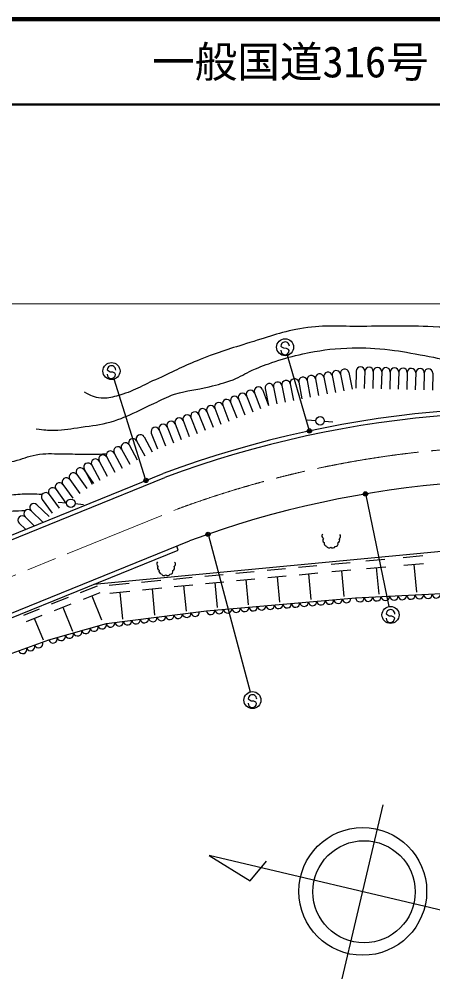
# Model space of a CAD drawing. Units: millimetres, scale not verified. Extents: x 40000 to 680000, y 20000 to 380000.
# Drawn here: x 201138 to 249689, y 267354 to 380000 of the extents above; entities that cross this region are included whole.
import ezdxf
from ezdxf.enums import TextEntityAlignment as Align

# ---------------------------------------------------------------- set-up
doc = ezdxf.new("R2010")
doc.units = ezdxf.units.MM
doc.header["$LTSCALE"] = 1000
doc.header["$PDMODE"] = 32
doc.header["$PDSIZE"] = 500
doc.linetypes.add('CHAIN', pattern=[18.5, 12, -1.5, 3.5, -1.5])
for name, color, linetype, lineweight in [('M-BGD', 7, 'Continuous', 25), ('M-BMK', 2, 'CHAIN', 13), ('M-STR-HTXT', 7, 'Continuous', 13), ('M-STR-STRC', 7, 'Continuous', 25), ('M-TTL', 2, 'Continuous', 140), ('M-TTL-LINE', 7, 'Continuous', 50)]:
    doc.layers.add(name, color=color, linetype=linetype, lineweight=lineweight)
doc.layers.add('M-TTL-TXT', color=7, linetype='Continuous')
doc.styles.add('ＭＳ ゴシック', font='')
doc.styles.get('ＭＳ ゴシック').set_extended_font_data('MS Gothic')

msp = doc.modelspace()

# ---------------------------------------------------------------- linework, layer by layer
at = {"layer": 'M-BGD'}
for p, q in [((236890, 337967), (237271, 336003)), ((237872, 338157), (238253, 336194)), ((238854, 338347), (239234, 336384)), ((239835, 338538), (240216, 336574)), ((240693, 338692), (240638, 336693)), ((241692, 338665), (241637, 336665)), ((242692, 338637), (242637, 336638)), ((243691, 338610), (243637, 336611)), ((244691, 338582), (244636, 336583)), ((245691, 338555), (245636, 336556)), ((246690, 338528), (246636, 336528)), ((247690, 338500), (247635, 336501)), ((248690, 338473), (248635, 336473)), ((249689, 338445), (249634, 336446)), ((231000, 336824), (231381, 334861)), ((231982, 337014), (232363, 335051)), ((232963, 337205), (233344, 335241)), ((233945, 337395), (234326, 335432)), ((234927, 337586), (235308, 335622)), ((235908, 337776), (236289, 335813)), ((227822, 335784), (228549, 333921)), ((228753, 336148), (229481, 334285)), ((229684, 336512), (230412, 334649)), ((230018, 336634), (230399, 334670)), ((225027, 334692), (225755, 332829)), ((225959, 335056), (226687, 333193)), ((226890, 335420), (227618, 333557)), ((222233, 333600), (222961, 331738)), ((223164, 333964), (223892, 332102)), ((224096, 334328), (224824, 332465)), ((219439, 332509), (220167, 330646)), ((220370, 332873), (221098, 331010)), ((221302, 333237), (222029, 331374)), ((234960, 332970), (235956, 332886)), ((236953, 332801), (237949, 332716)), ((216644, 331417), (217372, 329554)), ((217576, 331781), (218304, 329918)), ((218507, 332145), (219235, 330282)), ((214925, 330493), (215876, 328733)), ((215805, 330968), (216755, 329208)), ((212286, 329068), (213236, 327308)), ((213165, 329543), (214116, 327783)), ((214045, 330018), (214996, 328258)), ((210526, 328118), (211476, 326358)), ((211406, 328593), (212356, 326833)), ((187243, 314164), (218039, 326674)), ((208710, 327133), (209876, 325508)), ((208766, 327168), (209716, 325408)), ((209646, 327643), (210596, 325883)), ((187431, 313701), (218220, 326208)), ((207085, 325967), (208251, 324342)), ((207898, 326550), (209063, 324925)), ((205460, 324802), (206625, 323177)), ((206272, 325385), (207438, 323759)), ((203835, 323636), (205000, 322011)), ((204647, 324219), (205813, 322594)), ((205696, 323299), (206692, 323214)), ((202525, 322288), (203925, 320940)), ((203219, 323009), (204659, 321621)), ((207689, 323130), (208685, 323045)), ((201831, 321568), (202911, 320528)), ((201138, 320848), (201897, 320117)), ((190442, 306289), (221116, 318749)), ((190630, 305826), (219817, 317682)), ((219817, 317682), (219629, 318145)), ((250699, 317499), (209894, 313651)), ((241840, 316413), (244076, 316624)), ((246206, 316824), (248527, 317043)), ((230233, 315318), (232408, 315523)), ((233905, 315664), (236094, 315871)), ((237771, 316029), (239973, 316237)), ((241924, 315518), (244161, 315729)), ((243043, 315624), (243338, 312493)), ((246294, 315896), (248614, 316115)), ((247454, 316006), (247762, 312737)), ((219252, 314282), (221456, 314490)), ((222931, 314629), (225078, 314832)), ((226575, 314973), (228736, 315177)), ((226657, 314109), (228817, 314313)), ((230315, 314448), (232490, 314653)), ((231403, 314551), (231685, 311561)), ((233988, 314789), (236176, 314995)), ((235082, 314892), (235366, 311881)), ((237854, 315148), (240056, 315356)), ((238955, 315252), (239241, 312218)), ((208348, 312695), (210322, 313497)), ((211708, 313571), (214037, 313791)), ((215511, 313930), (217777, 314143)), ((215597, 313023), (217863, 313237)), ((219335, 313401), (221539, 313609)), ((220437, 313505), (220719, 310513)), ((223012, 313771), (225159, 313973)), ((224086, 313872), (224363, 310927)), ((227737, 314211), (228017, 311243)), ((204945, 311371), (206920, 312173)), ((208669, 311906), (210643, 312708)), ((209656, 312307), (210794, 309506)), ((211796, 312639), (214125, 312859)), ((212961, 312749), (213261, 309559)), ((216730, 313130), (217021, 310040)), ((223122, 310568), (240625, 312086)), ((240625, 312086), (261280, 313096)), ((205266, 310581), (207240, 311383)), ((206253, 310982), (207391, 308181)), ((201687, 310047), (203537, 310799)), ((201988, 309307), (203838, 310059)), ((211374, 309065), (223122, 310568)), ((202913, 309683), (203942, 307149)), ((204631, 307131), (211374, 309065)), ((191671, 302471), (204631, 307131)), ((239037, 267354), (243879, 287788)), ((255567, 274228), (223428, 281843)), ((223428, 281843), (228238, 278848)), ((228238, 278848), (230167, 281147))]:
    msp.add_line(p, q, dxfattribs=at)
for centre, radius in [((236454, 332843), 500), ((207191, 323172), 500), ((241468, 277612), 7500), ((241619, 277567), 6000)]:
    msp.add_circle(centre, radius, dxfattribs=at)
for centre, radius, start, end in [((241192, 338678), 500, 358.42969, 178.42969), ((242192, 338651), 500, 358.42969, 178.42969), ((243192, 338623), 500, 358.42969, 178.42969), ((244191, 338596), 500, 358.42969, 178.42969), ((245191, 338569), 500, 358.42969, 178.42969), ((234436, 337490), 500, 10.97754, 190.97754), ((235418, 337681), 500, 10.97754, 190.97754), ((236399, 337871), 500, 10.97754, 190.97754), ((237381, 338062), 500, 10.97754, 190.97754), ((238363, 338252), 500, 10.97754, 190.97754), ((239344, 338443), 500, 10.97754, 190.97754), ((246191, 338541), 500, 358.42969, 178.42969), ((247190, 338514), 500, 358.42969, 178.42969), ((248190, 338486), 500, 358.42969, 178.42969), ((249189, 338459), 500, 358.42969, 178.42969), ((229219, 336330), 500, 21.34159, 201.34159), ((230509, 336729), 500, 10.97754, 190.97754), ((231491, 336919), 500, 10.97754, 190.97754), ((232473, 337110), 500, 10.97754, 190.97754), ((233454, 337300), 500, 10.97754, 190.97754), ((226424, 335238), 500, 21.34159, 201.34159), ((227356, 335602), 500, 21.34159, 201.34159), ((228287, 335966), 500, 21.34159, 201.34159), ((223630, 334146), 500, 21.34159, 201.34159), ((224562, 334510), 500, 21.34159, 201.34159), ((225493, 334874), 500, 21.34159, 201.34159), ((261014, 210869), 123522, 78.1083, 110.35966), ((261014, 210869), 123022, 78.1083, 110.35611), ((220836, 333055), 500, 21.34159, 201.34159), ((221767, 333419), 500, 21.34159, 201.34159), ((222699, 333782), 500, 21.34159, 201.34159), ((218042, 331963), 500, 21.34159, 201.34159), ((218973, 332327), 500, 21.34159, 201.34159), ((219904, 332691), 500, 21.34159, 201.34159), ((215365, 330731), 500, 28.36289, 208.36289), ((217110, 331599), 500, 21.34159, 201.34159), ((213605, 329781), 500, 28.36289, 208.36289), ((214485, 330256), 500, 28.36289, 208.36289), ((211846, 328830), 500, 28.36289, 208.36289), ((212726, 329305), 500, 28.36289, 208.36289), ((209206, 327405), 500, 28.36289, 208.36289), ((210086, 327880), 500, 28.36289, 208.36289), ((210966, 328355), 500, 28.36289, 208.36289), ((207491, 326259), 500, 35.64855, 215.64855), ((208304, 326842), 500, 35.64855, 215.64855), ((205866, 325093), 500, 35.64855, 215.64855), ((206679, 325676), 500, 35.64855, 215.64855), ((261014, 210869), 115022, 78.1083, 110.2962), ((204241, 323928), 500, 35.64855, 215.64855), ((205054, 324510), 500, 35.64855, 215.64855), ((202178, 321928), 500, 46.07539, 226.07539), ((202872, 322648), 500, 46.07539, 226.07539), ((201484, 321208), 500, 46.07539, 226.07539), ((236960, 319335), 300, 130.46072, 249.076), ((237062, 318840), 300, 134.18599, 247.74305), ((238470, 318820), 300, 283.2404, 40.60627), ((238574, 319288), 300, 294.34586, 50.60048), ((237227, 318451), 300, 158.21145, 267.78765), ((237503, 318235), 300, 196.3279, 319.9138), ((237961, 318236), 300, 220.24486, 334.68859), ((238265, 318406), 300, 263.88042, 23.95654), ((217576, 316079), 300, 130.46072, 249.076), ((217678, 315584), 300, 134.18599, 247.74305), ((219087, 315564), 300, 283.2404, 40.60627), ((219191, 316032), 300, 294.34586, 50.60048), ((217843, 315195), 300, 158.21145, 267.78765), ((218119, 314979), 300, 196.3279, 319.9138), ((218578, 314980), 300, 220.24486, 334.68859), ((218881, 315150), 300, 263.88042, 23.95654), ((239561, 311993), 500, 184.95468, 4.95468), ((241125, 312110), 500, 182.80092, 2.80092), ((242123, 312159), 500, 182.80092, 2.80092), ((243122, 312208), 500, 182.80092, 2.80092), ((244121, 312257), 500, 182.80092, 2.80092), ((245120, 312305), 500, 182.80092, 2.80092), ((246119, 312354), 500, 182.80092, 2.80092), ((247117, 312403), 500, 182.80092, 2.80092), ((248116, 312452), 500, 182.80092, 2.80092), ((249115, 312501), 500, 182.80092, 2.80092), ((250114, 312550), 500, 182.80092, 2.80092), ((226609, 310871), 500, 184.95468, 4.95468), ((227606, 310957), 500, 184.95468, 4.95468), ((228602, 311043), 500, 184.95468, 4.95468), ((229598, 311130), 500, 184.95468, 4.95468), ((230594, 311216), 500, 184.95468, 4.95468), ((231591, 311302), 500, 184.95468, 4.95468), ((232587, 311389), 500, 184.95468, 4.95468), ((233583, 311475), 500, 184.95468, 4.95468), ((234579, 311561), 500, 184.95468, 4.95468), ((235576, 311648), 500, 184.95468, 4.95468), ((236572, 311734), 500, 184.95468, 4.95468), ((237568, 311821), 500, 184.95468, 4.95468), ((238565, 311907), 500, 184.95468, 4.95468), ((216830, 309763), 500, 187.2895, 7.2895), ((217821, 309890), 500, 187.2895, 7.2895), ((218813, 310017), 500, 187.2895, 7.2895), ((219805, 310144), 500, 187.2895, 7.2895), ((220797, 310271), 500, 187.2895, 7.2895), ((221789, 310398), 500, 187.2895, 7.2895), ((223621, 310611), 500, 184.95468, 4.95468), ((224617, 310698), 500, 184.95468, 4.95468), ((225613, 310784), 500, 184.95468, 4.95468), ((209918, 308648), 500, 196.00572, 16.00572), ((210879, 308923), 500, 196.00572, 16.00572), ((211870, 309129), 500, 187.2895, 7.2895), ((212862, 309256), 500, 187.2895, 7.2895), ((213854, 309383), 500, 187.2895, 7.2895), ((214846, 309510), 500, 187.2895, 7.2895), ((215838, 309636), 500, 187.2895, 7.2895), ((206073, 307545), 500, 196.00572, 16.00572), ((207034, 307820), 500, 196.00572, 16.00572), ((207995, 308096), 500, 196.00572, 16.00572), ((208956, 308372), 500, 196.00572, 16.00572), ((202492, 306362), 500, 199.77914, 19.77914), ((203433, 306701), 500, 199.77914, 19.77914), ((205111, 307269), 500, 196.00572, 16.00572), ((201551, 306024), 500, 199.77914, 19.77914)]:
    msp.add_arc(centre, radius, start, end, dxfattribs=at)
for points, knots in [([(297195, 342100), (296226, 342082), (295948, 342075), (295153, 342003), (294294, 341926), (293826, 341753), (292965, 341699), (291184, 341585), (290181, 341790), (288395, 341797), (286389, 341806), (285266, 341783), (283260, 341767), (280622, 341747), (279141, 341566), (276506, 341702), (274414, 341810), (273256, 342036), (271171, 342239), (268896, 342461), (267623, 342596), (265345, 342787), (263070, 342978), (261792, 343033), (259515, 343194), (255688, 343465), (253552, 343741), (249718, 343898), (246452, 344031), (244617, 343982), (241348, 343937), (238681, 343901), (237156, 344147), (234521, 343733), (232005, 343337), (230659, 342785), (228224, 342040), (225918, 341335), (224620, 340944), (222378, 340056), (220425, 339283), (219399, 338689), (217477, 337840), (215576, 337001), (214586, 336302), (212578, 335765), (211880, 335579), (211465, 335467), (210744, 335524), (209939, 335587), (209574, 335794), (208789, 336199)], [0, 0, 0, 0, 1, 1, 1, 2, 2, 2, 3, 3, 3, 4, 4, 4, 5, 5, 5, 6, 6, 6, 7, 7, 7, 8, 8, 8, 9, 9, 9, 10, 10, 10, 11, 11, 11, 12, 12, 12, 13, 13, 13, 14, 14, 14, 15, 15, 15, 16, 16, 16, 17, 17, 17, 17]), ([(203147, 331895), (204108, 331777), (204420, 331761), (205238, 331757), (206485, 331750), (207177, 331926), (208411, 332107), (209786, 332309), (210580, 332341), (211915, 332730), (213127, 333083), (213763, 333414), (214919, 333922), (215723, 334275), (216145, 334535), (216942, 334902), (217888, 335337), (218394, 335650), (219385, 335966), (220926, 336459), (221862, 336459), (223430, 336857), (224539, 337138), (225177, 337259), (226241, 337680), (227155, 338042), (227597, 338402), (228499, 338795), (229523, 339241), (230115, 339453), (231174, 339808), (232433, 340230), (233150, 340450), (234451, 340715), (236443, 341120), (237579, 341310), (239609, 341395), (241353, 341467), (242336, 341409), (244074, 341252), (245700, 341104), (246595, 340887), (248203, 340604), (249783, 340327), (250658, 340118), (252235, 339819), (253900, 339504), (254821, 339257), (256500, 339029), (258944, 338698), (260333, 338675), (262797, 338567), (264286, 338502), (265123, 338622), (266613, 338578), (268813, 338513), (270042, 338409), (272238, 338270), (274472, 338130), (275721, 338004), (277955, 337868), (279198, 337792), (279894, 337670), (281139, 337706), (282568, 337748), (283350, 338037), (284778, 338093), (287630, 338204), (289229, 337921), (292082, 337936), (294158, 337946), (295318, 338066), (297393, 338147), (299212, 338218), (300238, 338501), (302051, 338326), (304285, 338109), (305521, 337788), (307681, 337180), (309302, 336724), (310202, 336416), (311746, 335743), (313251, 335086), (314043, 334605), (315474, 333801), (317498, 332663), (318547, 331881), (320526, 330666), (324184, 328422), (326293, 327263), (329922, 324971), (331785, 323795), (332830, 323135), (334649, 321891), (336268, 320784), (337128, 320097), (338728, 318964), (341656, 316891), (343307, 315746), (346272, 313728), (347960, 312578), (348965, 312022), (350631, 310841), (352364, 309613), (353283, 308855), (354982, 307582), (357031, 306047), (358208, 305227), (360227, 303652), (361984, 302282), (362954, 301495), (364664, 300066), (366329, 298676), (367238, 297869), (368868, 296438), (370743, 294792), (371640, 293684), (373640, 292193), (374802, 291326), (375583, 291035), (376810, 290263), (378026, 289497), (378729, 289095), (379885, 288241), (381116, 287332), (381833, 286847), (382951, 285802), (383411, 285371), (383658, 285114), (384042, 284614), (384437, 284100), (384557, 283880), (384928, 283210)], [0, 0, 0, 0, 1, 1, 1, 2, 2, 2, 3, 3, 3, 4, 4, 4, 5, 5, 5, 6, 6, 6, 7, 7, 7, 8, 8, 8, 9, 9, 9, 10, 10, 10, 11, 11, 11, 12, 12, 12, 13, 13, 13, 14, 14, 14, 15, 15, 15, 16, 16, 16, 17, 17, 17, 18, 18, 18, 19, 19, 19, 20, 20, 20, 21, 21, 21, 22, 22, 22, 23, 23, 23, 24, 24, 24, 25, 25, 25, 26, 26, 26, 27, 27, 27, 28, 28, 28, 29, 29, 29, 30, 30, 30, 31, 31, 31, 32, 32, 32, 33, 33, 33, 34, 34, 34, 35, 35, 35, 36, 36, 36, 37, 37, 37, 38, 38, 38, 39, 39, 39, 40, 40, 40, 41, 41, 41, 42, 42, 42, 43, 43, 43, 44, 44, 44, 44]), ([(192508, 327424), (194222, 327547), (194653, 327579), (196028, 327674), (197047, 327744), (197622, 327741), (198638, 327850), (199390, 327931), (199813, 327978), (200552, 328134), (201576, 328351), (202097, 328695), (203128, 328870), (204259, 329062), (204916, 328982), (206063, 328993), (207117, 329003), (207707, 328938), (208761, 328935), (209779, 328932), (210111, 328940), (211366, 328972)], [0, 0, 0, 0, 1, 1, 1, 2, 2, 2, 3, 3, 3, 4, 4, 4, 5, 5, 5, 6, 6, 6, 7, 7, 7, 7]), ([(203823, 324201), (202862, 324249), (202587, 324262), (201795, 324245), (200974, 324227), (200518, 324139), (199697, 324104), (198789, 324064), (198277, 324010), (197369, 324061), (196455, 324112), (195956, 324267), (195049, 324390), (194053, 324525), (193485, 324542), (192497, 324724), (190891, 325021), (190041, 325448), (188421, 325650), (187517, 325763), (187185, 325800), (186098, 325840)], [0, 0, 0, 0, 1, 1, 1, 2, 2, 2, 3, 3, 3, 4, 4, 4, 5, 5, 5, 6, 6, 6, 7, 7, 7, 7]), ([(168809, 312397), (168772, 312784), (168756, 312903), (168767, 313228), (168776, 313483), (168898, 313633), (168828, 313878), (168732, 314212), (168317, 314174), (168190, 314497), (168095, 314736), (168079, 314895), (168111, 315150), (168168, 315613), (168269, 315889), (168553, 316258), (168980, 316812), (169531, 316742), (170153, 317061), (170964, 317477), (171387, 317775), (172224, 318134), (174731, 319208), (176248, 319520), (178792, 320505), (179945, 320952), (180509, 321427), (181704, 321746), (182715, 322015), (183322, 321963), (184364, 322061), (186627, 322272), (187895, 322456), (190168, 322494), (191876, 322522), (192833, 322447), (194541, 322400), (196340, 322350), (197346, 322234), (199146, 322254), (200218, 322265), (200579, 322271), (201891, 322337)], [0, 0, 0, 0, 1, 1, 1, 2, 2, 2, 3, 3, 3, 4, 4, 4, 5, 5, 5, 6, 6, 6, 7, 7, 7, 8, 8, 8, 9, 9, 9, 10, 10, 10, 11, 11, 11, 12, 12, 12, 13, 13, 13, 14, 14, 14, 14])]:
    msp.add_open_spline(points, degree=3, knots=knots, dxfattribs=at)
at = {"layer": 'M-BMK'}
msp.add_line((189631, 310277), (219669, 322479), dxfattribs=at)
msp.add_arc((261014, 210869), 119022, 78.46935, 110.32691, dxfattribs=at)
at = {"layer": 'M-STR-HTXT'}
msp.add_line((94766, 346598), (557078, 346598), dxfattribs=at)
at = {"layer": 'M-STR-STRC'}
for p, q in [((231954, 341512), (231857, 341632)), ((232196, 341367), (231954, 341512)), ((232497, 341358), (232196, 341367)), ((232739, 341241), (232497, 341358)), ((235168, 331809), (232633, 340532)), ((232842, 341103), (232739, 341241)), ((211572, 338717), (211475, 338837)), ((211814, 338572), (211572, 338717)), ((212114, 338563), (211814, 338572)), ((212357, 338446), (212114, 338563)), ((212460, 338308), (212357, 338446)), ((215976, 325997), (212272, 337744)), ((241810, 324124), (244522, 311043)), ((223341, 319388), (228262, 301039)), ((244326, 310083), (244229, 310203)), ((244568, 309938), (244326, 310083)), ((244868, 309930), (244568, 309938)), ((245111, 309813), (244868, 309930)), ((245214, 309674), (245111, 309813)), ((228122, 300093), (228025, 300213)), ((228364, 299948), (228122, 300093)), ((228664, 299939), (228364, 299948)), ((228907, 299822), (228664, 299939)), ((229010, 299684), (228907, 299822))]:
    msp.add_line(p, q, dxfattribs=at)
for centre, radius in [((232354, 341492), 1000), ((211971, 338697), 1000), ((235209, 331665), 150), ((235209, 331665), 120), ((235209, 331665), 90), ((235209, 331665), 60), ((235209, 331665), 30), ((216021, 325854), 150), ((216021, 325854), 120), ((216021, 325854), 90), ((216021, 325854), 60), ((216021, 325854), 30), ((241780, 324271), 150), ((241780, 324271), 120), ((241780, 324271), 90), ((241780, 324271), 60), ((241780, 324271), 30), ((223302, 319533), 150), ((223302, 319533), 120), ((223302, 319533), 90), ((223302, 319533), 60), ((223302, 319533), 30), ((244725, 310064), 1000), ((228521, 300073), 1000)]:
    msp.add_circle(centre, radius, dxfattribs=at)
for centre, start, end in [((232357, 341617), 358.31914, 178.31914), ((232343, 341118), 178.31914, 358.31914), ((211975, 338822), 358.31914, 178.31914), ((211960, 338323), 178.31914, 358.31914), ((244729, 310189), 358.31914, 178.31914), ((244714, 309689), 178.31914, 358.31914), ((228510, 299698), 178.31914, 358.31914), ((228525, 300198), 358.31914, 178.31914)]:
    msp.add_arc(centre, 500, start, end, dxfattribs=at)
for p in [(235209, 331665), (216021, 325854), (241780, 324271), (223302, 319533)]:
    msp.add_point(p, dxfattribs=at)
at = {"layer": 'M-TTL'}
msp.add_line((680000, 380000), (40000, 380000), dxfattribs=at)
at = {"layer": 'M-TTL-LINE'}
msp.add_line((40000, 370000), (680000, 370000), dxfattribs=at)

# ---------------------------------------------------------------- texts
at = {"layer": 'M-TTL-TXT', "style": 'ＭＳ ゴシック'}
msp.add_text('一般国道316号', height=3666, dxfattribs=at).set_placement((216734, 375000), align=Align.MIDDLE_LEFT)

doc.saveas('drawing.dxf')
